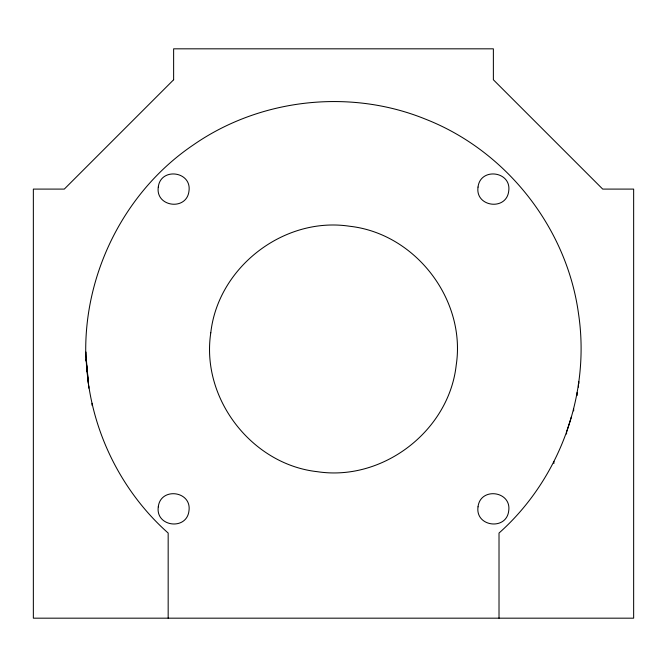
<?xml version="1.0" encoding="UTF-8"?>
<svg xmlns="http://www.w3.org/2000/svg" width="667" height="667" viewBox="0 0 667 667"><rect width="100%" height="100%" fill="white"/><g stroke="black" fill="none" stroke-linecap="round" stroke-linejoin="round"><path stroke-width="1" d="M86.001 361.064C81.883 276.822 123.378 192.121 193.43 144.864C260.18 98.466 350.083 88.486 425.388 119.11C506.228 150.725 566.758 227.614 578.506 313.623C590.603 394.014 559.788 479.056 499.016 533.05L499.016 618.176M566.767 431.449L571.544 416.433M85.976 352.043L86.718 371.352M86.318 359.73C88.778 425.379 119.043 489.436 168.167 533.05L168.167 618.176M88.528 384.525L86.293 359.088M88.494 384.325L86.652 365.191M578.798 381.599L578.798 383.675M578.431 383.992L578.431 387.11M577.155 392.396L577.155 395.514M573.662 408.838L573.662 410.914M566.583 431.958L566.583 434.034M553.902 461.397L553.902 463.473M92.079 403.318L92.079 405.394M88.803 386.051L88.803 388.136M158.279 506.887C155.361 526.83 186.793 530.84 188.969 510.805C191.896 490.862 160.464 486.852 158.279 506.887M158.287 187.077C155.286 207.012 186.702 211.147 188.969 191.121C191.963 171.186 160.547 167.05 158.287 187.077M210.789 332.816C200.767 398.224 251.567 464.432 317.342 471.686C382.758 481.699 448.958 430.899 456.211 365.124C466.233 299.716 415.433 233.517 349.658 226.255C284.242 216.241 218.042 267.042 210.789 332.816M478.031 187.077C475.037 207.012 506.453 211.147 508.713 191.121C511.714 171.186 480.298 167.05 478.031 187.077M478.031 506.828C475.037 526.755 506.453 530.89 508.713 510.864C511.714 490.937 480.298 486.802 478.031 506.828M173.628 79.765L64.29 189.095L33.35 189.095L33.35 618.176L633.65 618.176L633.65 189.095L602.71 189.095L493.372 79.765L493.372 48.824L173.628 48.824L173.628 79.765"/></g></svg>
